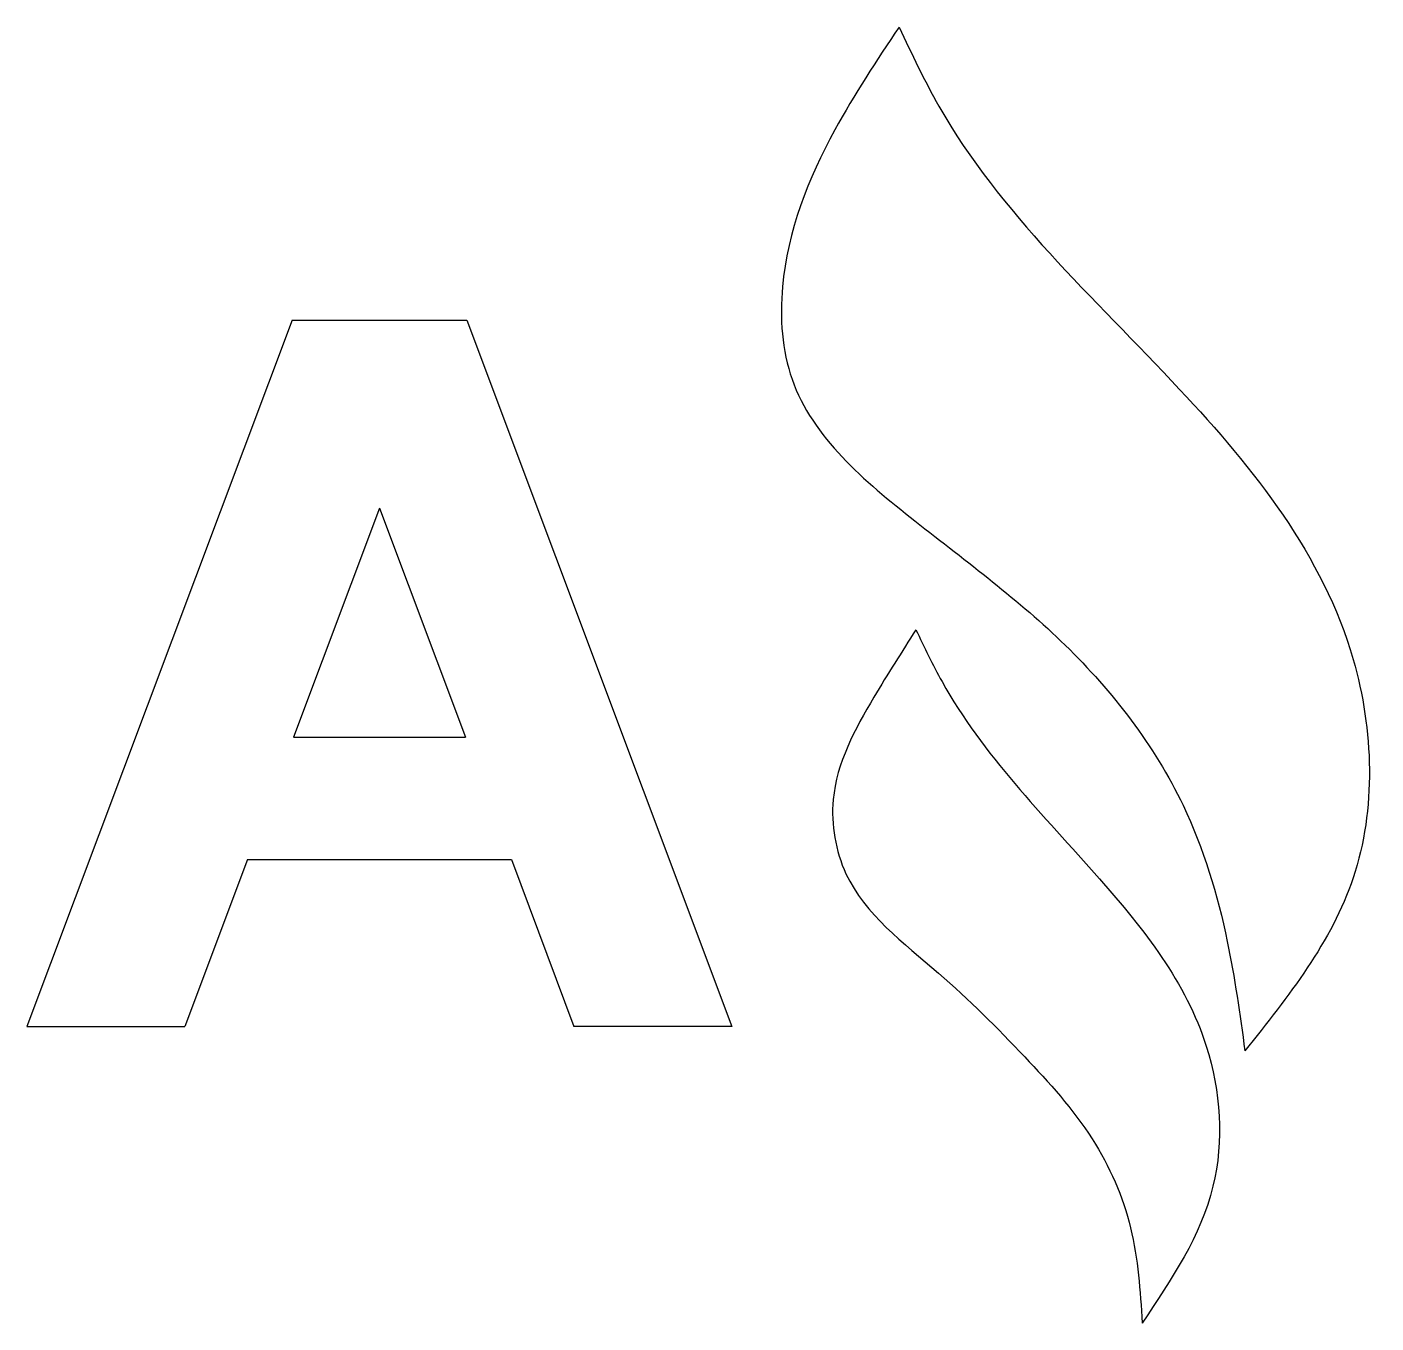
# Model space of a CAD drawing. Header units: millimetres. Extents: x 1233.56 to 1237.32, y 1487.59 to 1487.95.
# Drawn here: x 1233.556 to 1233.8111, y 1487.7084 to 1487.9534 of the extents above.
import ezdxf

# ---------------------------------------------------------------- set-up
doc = ezdxf.new("R2010")
doc.units = ezdxf.units.MM
doc.header["$LTSCALE"] = 0.47
doc.layers.add('2D pieza', color=7, linetype='Continuous', lineweight=30)

msp = doc.modelspace()

# ---------------------------------------------------------------- linework, layer by layer
at = {"layer": '2D pieza', "color": 232, "true_color": 0xd90368}
for p, q in [((1233.60609, 1487.89795), (1233.55595, 1487.76445)), ((1233.60609, 1487.89795), (1233.63914, 1487.89795)), ((1233.63914, 1487.89795), (1233.68928, 1487.76445)), ((1233.62262, 1487.86239), (1233.60635, 1487.81909)), ((1233.62262, 1487.86239), (1233.63888, 1487.81909)), ((1233.60635, 1487.81909), (1233.63888, 1487.81909)), ((1233.59767, 1487.79598), (1233.58583, 1487.76445)), ((1233.59767, 1487.79598), (1233.64756, 1487.79598)), ((1233.64756, 1487.79598), (1233.6594, 1487.76445)), ((1233.55595, 1487.76445), (1233.58583, 1487.76445)), ((1233.68928, 1487.76445), (1233.6594, 1487.76445))]:
    msp.add_line(p, q, dxfattribs=at)
at = {"layer": '2D pieza'}
for points in [[(1233.72089, 1487.95336), (1233.70873, 1487.93389), (1233.69884, 1487.90426), (1233.70066, 1487.88676), (1233.7239, 1487.85999), (1233.75233, 1487.83648), (1233.7746, 1487.80623), (1233.78296, 1487.7805), (1233.7863, 1487.75981)], [(1233.72089, 1487.95336), (1233.72843, 1487.93838), (1233.77395, 1487.88486), (1233.80677, 1487.83382), (1233.80677, 1487.79253), (1233.7863, 1487.75981)], [(1233.72408, 1487.83943), (1233.71613, 1487.82669), (1233.70843, 1487.8073), (1233.71085, 1487.79331), (1233.72833, 1487.77452), (1233.74465, 1487.75867), (1233.75741, 1487.74318), (1233.76468, 1487.72635), (1233.76687, 1487.70837)], [(1233.72408, 1487.83943), (1233.72901, 1487.82962), (1233.75879, 1487.79233), (1233.77899, 1487.76072), (1233.78026, 1487.73422), (1233.76687, 1487.70837)]]:
    msp.add_spline(points, degree=3, dxfattribs=at)

doc.saveas('drawing.dxf')
